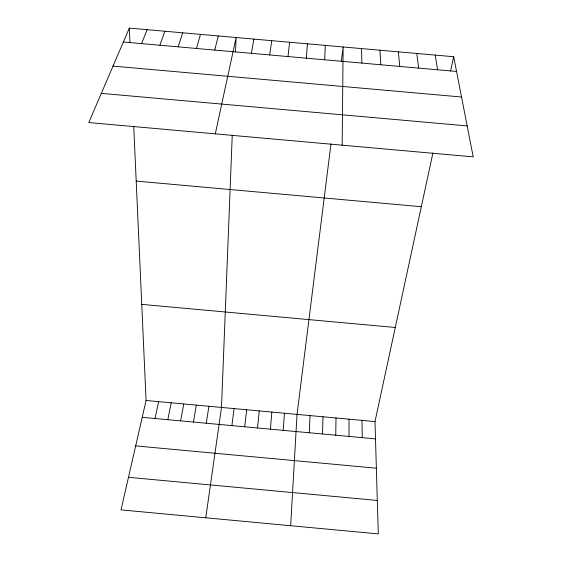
<?xml version="1.0" encoding="UTF-8"?>
<svg xmlns="http://www.w3.org/2000/svg" width="562" height="562" viewBox="0 0 562 562"><rect width="100%" height="100%" fill="white"/><g stroke="black" fill="none" stroke-linecap="round" stroke-linejoin="round"><path stroke-width="0.84" d="M342.153 145.179L343.143 46.969L341.331 61.37M335.767 435.206L335.999 417.988M322.525 433.983L323.01 416.793M232.254 135.07L221.498 407.436L205.762 517.799M235.527 52.02L236.103 37.528L215.309 133.854M309.29 432.761L310.02 415.592M324.653 59.804L325.286 45.396M290.659 525.723L297.038 414.398L330.983 143.886M283.22 430.352L284.442 413.239M306.318 58.181L307.435 43.822M270.385 429.164L271.846 412.072M257.551 427.984L259.251 410.913M287.99 56.558L289.592 42.241M244.723 426.797L246.662 409.754M231.895 425.61L234.08 408.595M269.662 54.943L271.755 40.668M206.254 423.242L208.916 406.277M193.44 422.062L196.342 405.118M251.347 53.32L253.926 39.094M180.627 420.875L183.774 403.959M167.82 419.695L171.206 402.799M155.021 418.514L158.639 401.64M133.728 126.274L146.078 400.481L121.013 509.882L378.289 533.9L374.994 421.584L432.916 152.983M450.591 71.03L453.674 56.727L129.309 28.1L88.796 122.558L473.204 156.875L453.674 56.727M214.74 50.088L218.288 35.954M196.447 48.465L200.479 34.38M178.161 46.85L182.671 32.807M159.882 45.234L164.877 31.24M141.61 43.618L147.089 29.667M123.345 42.009L456.548 71.458M113.004 66.112L461.528 97.008M101.308 93.376L467.17 125.923M136.194 181.09L421.331 206.711M141.75 304.372L395.29 327.484M146.078 400.481L374.994 421.584M142.214 417.327L375.5 438.873M135.667 445.905L376.364 468.209M128.473 477.307L377.313 500.447M435.234 55.097L437.601 69.786M416.8 53.467L418.669 68.114M398.374 51.844L399.737 66.442M379.954 50.222L380.818 64.763M129.309 28.1L129.963 42.691M361.542 48.592L361.9 63.092M361.991 420.383L362.251 437.65M348.995 419.189L349.009 436.428"/></g></svg>
